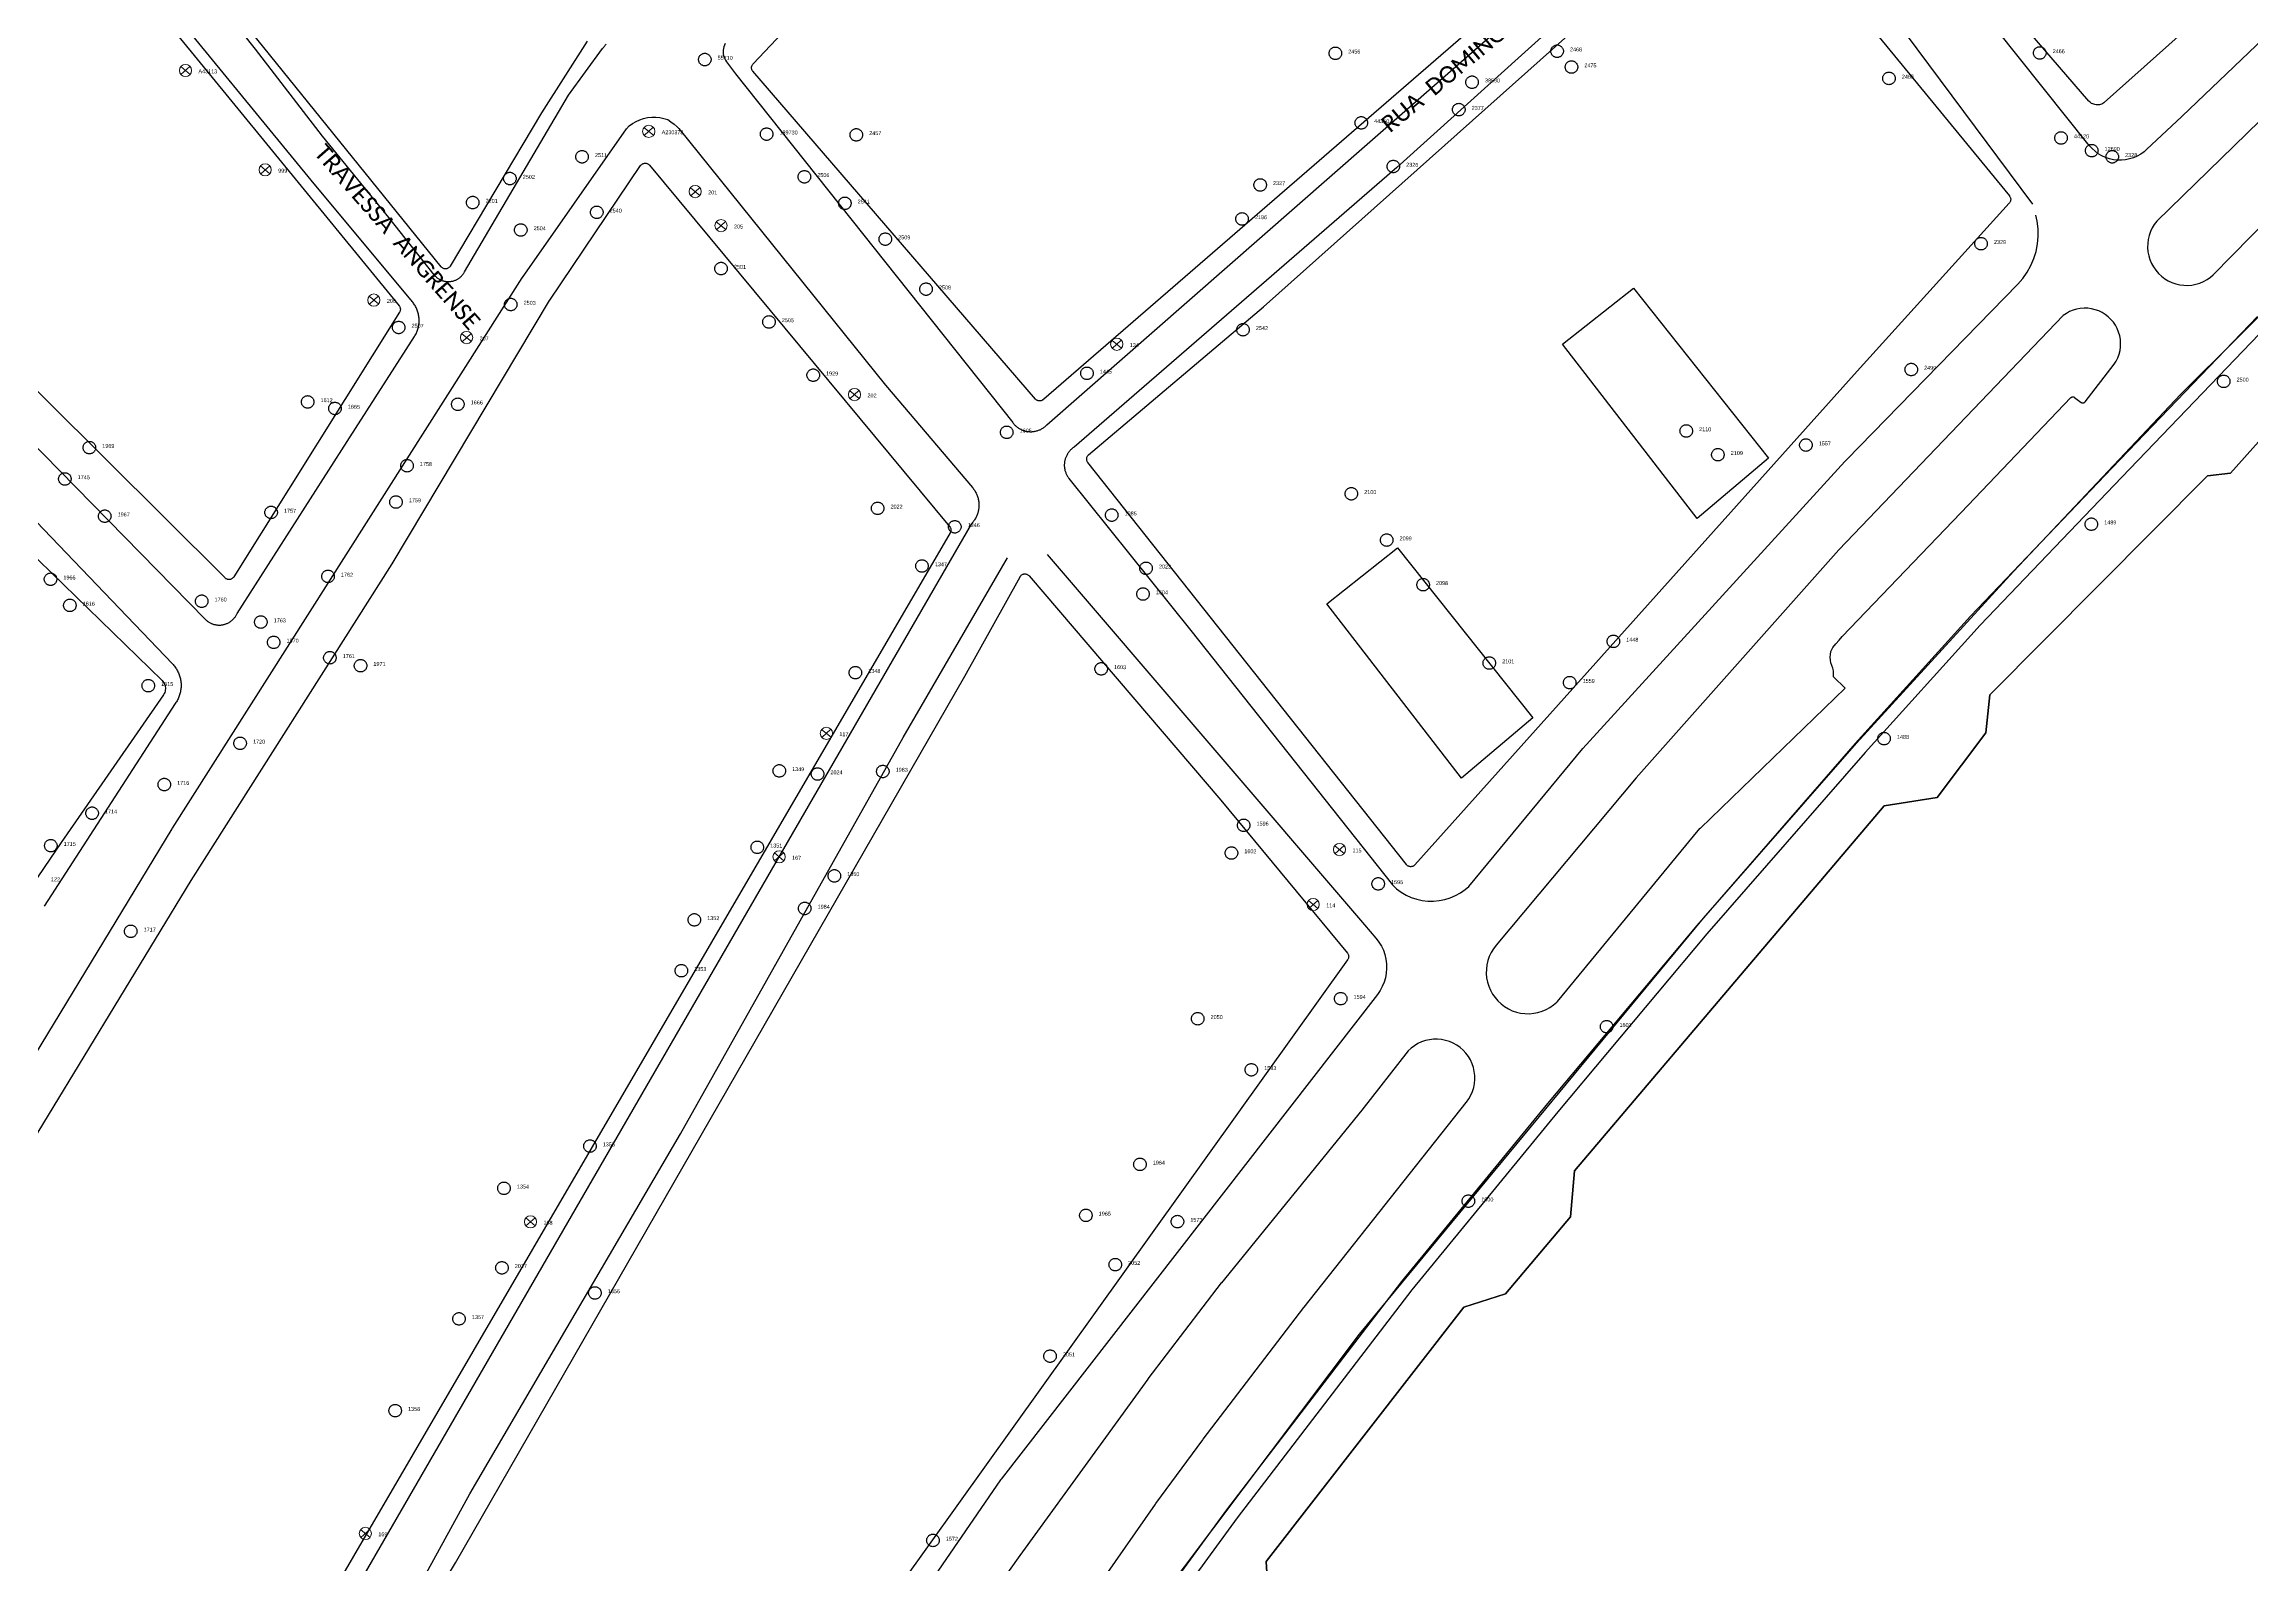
# Model space of a CAD drawing. Header units: millimetres. Extents: x 676447 to 689606, y 7455628 to 7463967.
# Drawn here: x 685771 to 686167.5, y 7458259.1 to 7458532.3 of the extents above; entities that cross this region are included whole.
import ezdxf

# ---------------------------------------------------------------- set-up
doc = ezdxf.new("R2010")
doc.units = ezdxf.units.MM
doc.header["$LTSCALE"] = 0.1
doc.header["$MEASUREMENT"] = 0
doc.linetypes.add('PHANTOM2', pattern=[1.25, 0.625, -0.125, 0.125, -0.125, 0.125, -0.125])
doc.layers.add('10.4-Postes', color=1, linetype='Continuous', lineweight=0)
for name, color, linetype in [('Caixas Subterrâneas', 5, 'Continuous'), ('LEGENDAS_INFRAESTRUTURAS', 7, 'Continuous'), ('MUB_AC_GEOGRAFICO', 7, 'Continuous'), ('MUB_EDIFICACOES', 7, 'Continuous'), ('MUB_MEIOFIO', 7, 'Continuous'), ('MUB_OBRA_ARTE', 7, 'Continuous'), ('MUB_QUADRAS', 7, 'Continuous'), ('MUB_SEGMENTO', 7, 'Continuous'), ('NOS_DE_INFRAESTRUTURA', 7, 'Continuous')]:
    doc.layers.add(name, color=color, linetype=linetype)
doc.styles.add('Legend', font='calibri.ttf')
doc.styles.get("Standard").update_dxf_attribs({"font": 'arial.ttf'})

# ---------------------------------------------------------------- blocks, each defined once
blk = doc.blocks.new('MHMZ')
at = {"linetype": 'PHANTOM2'}
blk.add_circle((0, 0), 0.0000101, dxfattribs=at)
blk = doc.blocks.new('PTPT')
at = {"layer": '10.4-Postes', "color": 1, "linetype": 'PHANTOM2'}
for points in [[(-0.0000079, 0.0000104), (0.0000075, -0.000002)], [(0.000007, 0.0000109), (-0.0000074, -0.0000025)]]:
    blk.add_lwpolyline(points, dxfattribs=at)
at = {"layer": '10.4-Postes', "color": 1}
blk.add_circle((-0.0000002, 0.0000042), 0.00000987, dxfattribs=at)

msp = doc.modelspace()

# ---------------------------------------------------------------- linework, layer by layer
at = {"layer": 'MUB_AC_GEOGRAFICO', "linetype": 'Continuous'}
msp.add_lwpolyline([(685990.99, 7458251.94), (685990.5, 7458259.71), (686025.96, 7458305.38), (686033.49, 7458307.8), (686045.13, 7458321.63), (686045.86, 7458329.88), (686101.47, 7458395.45), (686110.97, 7458396.97), (686119.71, 7458408.61), (686120.44, 7458415.4), (686159.53, 7458454.77), (686163.66, 7458455.25), (686178.22, 7458471.51)], dxfattribs=at)
at = {"layer": 'MUB_EDIFICACOES', "linetype": 'Continuous'}
for points in [[(686056.45, 7458488.47), (686080.7, 7458457.92), (686067.89, 7458447.08), (686043.71, 7458478.43), (686056.45, 7458488.47)], [(686014.1, 7458441.81), (686038.36, 7458411.27), (686025.55, 7458400.43), (686001.37, 7458431.77), (686014.1, 7458441.81)]]:
    msp.add_lwpolyline(points, dxfattribs=at)
at = {"layer": 'MUB_MEIOFIO', "linetype": 'Continuous'}
for points in [[(686193.57, 7458556.3), (686155, 7458519.37), (686154.94, 7458519.33), (686148.58, 7458513.36), (686148.16, 7458512.99), (686147.56, 7458512.57), (686146.92, 7458512.2), (686146.25, 7458511.91), (686145.55, 7458511.69), (686144.84, 7458511.54), (686144.11, 7458511.47), (686143.37, 7458511.48), (686142.65, 7458511.56), (686141.93, 7458511.72), (686141.24, 7458511.95), (686140.57, 7458512.26), (686139.94, 7458512.63), (686139.35, 7458513.06), (686138.81, 7458513.56), (686138.32, 7458514.1), (686092.5, 7458571.63)], [(686128.2, 7458503.59), (686084.72, 7458562.04)], [(685796.76, 7458546.73), (685808.91, 7458531.4), (685820.95, 7458515.81), (685832.84, 7458501.2), (685841.02, 7458490.9), (685841.09, 7458490.82), (685841.17, 7458490.73), (685841.24, 7458490.65), (685841.33, 7458490.57), (685841.41, 7458490.49), (685841.5, 7458490.42), (685841.59, 7458490.34), (685841.68, 7458490.28), (685841.77, 7458490.21), (685841.87, 7458490.15), (685841.96, 7458490.09), (685842.07, 7458490.04), (685842.17, 7458489.98), (685842.27, 7458489.94), (685842.38, 7458489.89), (685842.48, 7458489.85), (685842.59, 7458489.81), (685842.7, 7458489.78), (685842.81, 7458489.75), (685842.92, 7458489.73), (685843.03, 7458489.71), (685843.15, 7458489.69), (685843.26, 7458489.67), (685843.37, 7458489.66), (685843.49, 7458489.66), (685843.6, 7458489.66), (685843.72, 7458489.66), (685843.83, 7458489.67), (685843.94, 7458489.67), (685844.06, 7458489.69), (685844.17, 7458489.71), (685844.28, 7458489.73), (685844.39, 7458489.75), (685844.5, 7458489.78), (685844.61, 7458489.82), (685844.72, 7458489.85), (685844.83, 7458489.89), (685844.93, 7458489.94), (685845.04, 7458489.99), (685845.14, 7458490.04), (685845.24, 7458490.09), (685845.34, 7458490.15), (685845.43, 7458490.21), (685845.53, 7458490.28), (685845.62, 7458490.35), (685845.71, 7458490.42), (685845.79, 7458490.49), (685845.88, 7458490.57), (685845.96, 7458490.65), (685846.04, 7458490.73), (685846.11, 7458490.82), (685846.18, 7458490.91), (685846.25, 7458491), (685846.32, 7458491.09), (685846.38, 7458491.19), (685846.44, 7458491.28), (685846.5, 7458491.38), (685865.18, 7458523.15), (685871.28, 7458531.52), (685871.39, 7458531.63), (685871.5, 7458531.75), (685871.6, 7458531.87), (685871.7, 7458531.99), (685871.79, 7458532.11), (685871.88, 7458532.24), (685871.96, 7458532.37)], [(685724.49, 7458505.95), (685799.94, 7458428.99), (685800.03, 7458428.91), (685800.12, 7458428.83), (685800.21, 7458428.75), (685800.31, 7458428.67), (685800.41, 7458428.6), (685800.51, 7458428.53), (685800.61, 7458428.46), (685800.71, 7458428.4), (685800.82, 7458428.34), (685800.93, 7458428.29), (685801.04, 7458428.24), (685801.15, 7458428.19), (685801.27, 7458428.15), (685801.38, 7458428.11), (685801.5, 7458428.07), (685801.62, 7458428.04), (685801.74, 7458428.02), (685801.86, 7458427.99), (685801.98, 7458427.97), (685802.1, 7458427.96), (685802.22, 7458427.95), (685802.34, 7458427.94), (685802.46, 7458427.94), (685802.59, 7458427.95), (685802.71, 7458427.95), (685802.83, 7458427.96), (685802.95, 7458427.98), (685803.07, 7458428), (685803.19, 7458428.02), (685803.31, 7458428.05), (685803.43, 7458428.08), (685803.54, 7458428.12), (685803.66, 7458428.16), (685803.77, 7458428.2), (685803.88, 7458428.25), (685803.99, 7458428.3), (685804.1, 7458428.36), (685804.21, 7458428.42), (685804.31, 7458428.48), (685804.42, 7458428.55), (685804.51, 7458428.62), (685804.61, 7458428.69), (685804.71, 7458428.77), (685804.8, 7458428.85), (685804.89, 7458428.93), (685804.97, 7458429.02), (685805.06, 7458429.11), (685805.14, 7458429.2), (685805.21, 7458429.29), (685805.29, 7458429.39), (685805.36, 7458429.49), (685805.42, 7458429.59), (685805.49, 7458429.7), (685805.54, 7458429.81), (685805.6, 7458429.91), (685805.65, 7458430.03), (685825.43, 7458460.91), (685837.52, 7458479.78), (685837.61, 7458479.93), (685837.7, 7458480.09), (685837.79, 7458480.26), (685837.87, 7458480.42), (685837.94, 7458480.59), (685838.01, 7458480.76), (685838.07, 7458480.93), (685838.13, 7458481.11), (685838.18, 7458481.28), (685838.22, 7458481.46), (685838.26, 7458481.64), (685838.29, 7458481.82), (685838.32, 7458482), (685838.34, 7458482.18), (685838.35, 7458482.37), (685838.36, 7458482.55), (685838.36, 7458482.73), (685838.35, 7458482.92), (685838.34, 7458483.1), (685838.32, 7458483.28), (685838.29, 7458483.46), (685838.26, 7458483.64), (685838.23, 7458483.82), (685838.18, 7458484), (685838.13, 7458484.18), (685838.08, 7458484.35), (685838.02, 7458484.53), (685837.95, 7458484.7), (685837.88, 7458484.86), (685837.8, 7458485.03), (685837.71, 7458485.19), (685837.62, 7458485.35), (685837.53, 7458485.51), (685837.43, 7458485.66), (685837.32, 7458485.81), (685837.21, 7458485.96), (685837.09, 7458486.1), (685836.97, 7458486.24), (685836.85, 7458486.37), (685818.94, 7458507.9), (685790.91, 7458542.17)], [(685893.33, 7458532.41), (685893.2, 7458532.13), (685893.09, 7458531.84), (685893.01, 7458531.53), (685892.97, 7458531.22), (685892.96, 7458530.91), (685892.98, 7458530.59), (685893.03, 7458530.29), (685893.12, 7458529.98), (685893.24, 7458529.69), (685893.39, 7458529.41), (685893.56, 7458529.15), (685895.17, 7458527.01), (685944.98, 7458464.31), (685945.07, 7458464.2), (685945.15, 7458464.09), (685945.25, 7458463.99), (685945.34, 7458463.89), (685945.44, 7458463.79), (685945.55, 7458463.69), (685945.66, 7458463.6), (685945.77, 7458463.52), (685945.88, 7458463.43), (685945.99, 7458463.35), (685946.11, 7458463.28), (685946.23, 7458463.21), (685946.36, 7458463.14), (685946.48, 7458463.08), (685946.61, 7458463.02), (685946.74, 7458462.97), (685946.87, 7458462.92), (685947, 7458462.87), (685947.14, 7458462.83), (685947.27, 7458462.8), (685947.41, 7458462.77), (685947.55, 7458462.74), (685947.69, 7458462.72), (685947.83, 7458462.71), (685947.97, 7458462.7), (685948.11, 7458462.69), (685948.25, 7458462.69), (685948.39, 7458462.69), (685948.53, 7458462.7), (685948.66, 7458462.72), (685948.8, 7458462.73), (685948.94, 7458462.76), (685949.08, 7458462.79), (685949.22, 7458462.82), (685949.35, 7458462.86), (685949.48, 7458462.9), (685949.62, 7458462.95), (685949.75, 7458463), (685949.87, 7458463.05), (685950, 7458463.11), (685950.13, 7458463.18), (685950.25, 7458463.25), (685950.37, 7458463.32), (685950.48, 7458463.4), (685950.6, 7458463.48), (685950.71, 7458463.57), (685950.82, 7458463.65), (685950.92, 7458463.75), (685951.02, 7458463.84), (685951.12, 7458463.94), (686034.26, 7458536.79)], [(686042.98, 7458536.34), (686013.94, 7458510.13), (685984.28, 7458484.42), (685956, 7458459.91), (685955.88, 7458459.83), (685955.78, 7458459.76), (685955.67, 7458459.68), (685955.57, 7458459.59), (685955.47, 7458459.5), (685955.37, 7458459.41), (685955.28, 7458459.31), (685955.19, 7458459.21), (685955.1, 7458459.11), (685955.02, 7458459.01), (685954.94, 7458458.9), (685954.86, 7458458.79), (685954.79, 7458458.68), (685954.72, 7458458.56), (685954.66, 7458458.44), (685954.6, 7458458.32), (685954.54, 7458458.2), (685954.49, 7458458.08), (685954.45, 7458457.95), (685954.41, 7458457.83), (685954.37, 7458457.7), (685954.33, 7458457.57), (685954.31, 7458457.44), (685954.28, 7458457.31), (685954.26, 7458457.18), (685954.25, 7458457.04), (685954.24, 7458456.91), (685954.23, 7458456.78), (685954.23, 7458456.64), (685954.23, 7458456.51), (685954.24, 7458456.38), (685954.26, 7458456.24), (685954.27, 7458456.11), (685954.3, 7458455.98), (685954.32, 7458455.85), (685954.35, 7458455.72), (685954.39, 7458455.59), (685954.43, 7458455.46), (685954.48, 7458455.34), (685954.53, 7458455.21), (685954.58, 7458455.09), (685954.64, 7458454.97), (685954.7, 7458454.85), (685954.76, 7458454.73), (685954.83, 7458454.62), (685954.91, 7458454.51), (685954.99, 7458454.4), (685955.07, 7458454.29), (685976.94, 7458426.94), (686013.17, 7458381.27), (686013.92, 7458380.58), (686014.74, 7458379.97), (686015.62, 7458379.44), (686016.55, 7458379.02), (686017.52, 7458378.69), (686018.52, 7458378.47), (686019.53, 7458378.35), (686020.55, 7458378.34), (686021.57, 7458378.43), (686022.58, 7458378.63), (686023.55, 7458378.94), (686024.49, 7458379.34), (686025.38, 7458379.84), (686026.22, 7458380.43), (686026.86, 7458380.99), (686047.35, 7458405.77), (686094.4, 7458457.32), (686094.69, 7458457.63), (686125.46, 7458489.21), (686126.36, 7458490.24), (686127.14, 7458491.35), (686127.81, 7458492.54), (686128.34, 7458493.79), (686128.75, 7458495.09), (686129.01, 7458496.42), (686129.14, 7458497.78), (686129.12, 7458499.14), (686128.96, 7458500.49), (686128.73, 7458501.57)], [(685690.67, 7458528.9), (685794.04, 7458420.99), (685794.17, 7458420.85), (685794.3, 7458420.7), (685794.42, 7458420.55), (685794.54, 7458420.39), (685794.65, 7458420.23), (685794.75, 7458420.07), (685794.85, 7458419.9), (685794.95, 7458419.73), (685795.03, 7458419.56), (685795.12, 7458419.38), (685795.19, 7458419.21), (685795.26, 7458419.02), (685795.32, 7458418.84), (685795.38, 7458418.66), (685795.43, 7458418.47), (685795.48, 7458418.28), (685795.51, 7458418.09), (685795.54, 7458417.9), (685795.57, 7458417.7), (685795.59, 7458417.51), (685795.6, 7458417.32), (685795.6, 7458417.12), (685795.6, 7458416.93), (685795.59, 7458416.73), (685795.57, 7458416.54), (685795.55, 7458416.35), (685795.52, 7458416.16), (685795.48, 7458415.97), (685795.44, 7458415.78), (685795.39, 7458415.59), (685795.34, 7458415.4), (685795.27, 7458415.22), (685795.21, 7458415.04), (685795.13, 7458414.86), (685795.05, 7458414.68), (685794.96, 7458414.51), (685794.87, 7458414.34), (685794.77, 7458414.17), (685794.67, 7458414.01), (685794.56, 7458413.85), (685770.99, 7458377.46)], [(686180.51, 7458529.82), (686150.44, 7458500.51)], [(685754.9, 7458326.98), (685793.98, 7458391.31), (685794.06, 7458391.43), (685856.88, 7458490.34), (685856.92, 7458490.38), (685875.59, 7458517.09), (685876.08, 7458517.64), (685876.68, 7458518.07), (685877.31, 7458518.44), (685877.98, 7458518.74), (685878.67, 7458518.96), (685879.39, 7458519.12), (685880.12, 7458519.2), (685880.85, 7458519.2), (685881.58, 7458519.12), (685882.3, 7458518.97), (685883, 7458518.75), (685883.56, 7458518.37), (685884.15, 7458517.94), (685884.7, 7458517.45), (685884.98, 7458517.15), (685922.09, 7458471.07)], [(686150.44, 7458500.51), (686150, 7458499.92), (686149.62, 7458499.3), (686149.3, 7458498.63), (686149.06, 7458497.94), (686148.9, 7458497.22), (686148.81, 7458496.49), (686148.79, 7458495.76), (686148.85, 7458495.03), (686148.99, 7458494.31), (686149.2, 7458493.6), (686149.49, 7458492.93), (686149.84, 7458492.29), (686150.26, 7458491.68), (686150.74, 7458491.13), (686151.28, 7458490.62), (686151.86, 7458490.18), (686152.49, 7458489.8), (686153.16, 7458489.49), (686153.85, 7458489.25), (686154.56, 7458489.08), (686155.29, 7458488.99), (686156.03, 7458488.98), (686156.76, 7458489.04), (686157.48, 7458489.18), (686158.18, 7458489.39), (686158.86, 7458489.67), (686159.5, 7458490.03), (686160.11, 7458490.45), (686160.59, 7458490.86), (686177.49, 7458508.09)], [(686031.77, 7458370.43), (686031.3, 7458369.8), (686030.89, 7458369.13), (686030.56, 7458368.42), (686030.3, 7458367.68), (686030.13, 7458366.92), (686030.03, 7458366.14), (686030.01, 7458365.36), (686030.08, 7458364.57), (686030.23, 7458363.8), (686030.46, 7458363.05), (686030.76, 7458362.33), (686031.14, 7458361.65), (686031.59, 7458361), (686032.11, 7458360.41), (686032.68, 7458359.87), (686033.3, 7458359.4), (686033.98, 7458359), (686034.69, 7458358.66), (686035.43, 7458358.41), (686036.19, 7458358.23), (686036.97, 7458358.13), (686037.75, 7458358.12), (686038.53, 7458358.19), (686039.3, 7458358.33), (686040.05, 7458358.56), (686040.78, 7458358.87), (686041.46, 7458359.25), (686042.11, 7458359.7), (686042.7, 7458360.21), (686042.82, 7458360.33), (686068.09, 7458391.04), (686068.44, 7458391.43), (686068.48, 7458391.46), (686094.5, 7458416.61), (686092.37, 7458418.66), (686092.39, 7458419.18), (686092.35, 7458419.74), (686092.25, 7458420.19), (686092.06, 7458420.67), (686091.9, 7458421.17), (686091.85, 7458421.63), (686091.81, 7458422.16), (686091.83, 7458422.68), (686091.9, 7458423.2), (686092.24, 7458423.89), (686092.79, 7458424.56), (686093.37, 7458425.24), (686093.96, 7458425.91), (686115.24, 7458448.1), (686115.3, 7458448.16), (686135, 7458468.81), (686135.04, 7458468.84), (686135.08, 7458468.87), (686135.13, 7458468.9), (686135.17, 7458468.92), (686135.22, 7458468.94), (686135.27, 7458468.95), (686135.33, 7458468.96), (686135.38, 7458468.96), (686135.43, 7458468.96), (686135.48, 7458468.95), (686135.53, 7458468.93), (686135.58, 7458468.91), (686135.63, 7458468.89), (686135.67, 7458468.86), (686136.87, 7458467.95), (686136.91, 7458467.92), (686136.96, 7458467.9), (686137, 7458467.88), (686137.05, 7458467.86), (686137.11, 7458467.85), (686137.16, 7458467.85), (686137.21, 7458467.85), (686137.26, 7458467.86), (686137.31, 7458467.87), (686137.36, 7458467.89), (686137.41, 7458467.91), (686137.45, 7458467.94), (686137.49, 7458467.97), (686137.53, 7458468.01), (686137.56, 7458468.04), (686142.81, 7458474.81), (686143.16, 7458475.38), (686143.45, 7458475.98), (686143.68, 7458476.62), (686143.84, 7458477.27), (686143.93, 7458477.94), (686143.95, 7458478.61), (686143.9, 7458479.28), (686143.78, 7458479.94), (686143.59, 7458480.58), (686143.33, 7458481.21), (686143.02, 7458481.8), (686142.64, 7458482.35), (686142.2, 7458482.86), (686141.72, 7458483.33), (686141.19, 7458483.74), (686140.61, 7458484.09), (686140.01, 7458484.38), (686139.38, 7458484.61), (686138.72, 7458484.77), (686138.06, 7458484.86), (686137.39, 7458484.88), (686136.71, 7458484.83), (686136.05, 7458484.71), (686135.41, 7458484.52), (686134.79, 7458484.27), (686134.2, 7458483.95), (686133.64, 7458483.57), (686093.34, 7458441.45), (686056.96, 7458400.5), (686031.77, 7458370.43)], [(685922.09, 7458471.07), (685937.74, 7458452.65), (685937.84, 7458452.52), (685937.94, 7458452.38), (685938.04, 7458452.25), (685938.13, 7458452.11), (685938.22, 7458451.97), (685938.3, 7458451.82), (685938.38, 7458451.67), (685938.45, 7458451.52), (685938.52, 7458451.37), (685938.58, 7458451.21), (685938.64, 7458451.05), (685938.69, 7458450.89), (685938.73, 7458450.73), (685938.77, 7458450.57), (685938.81, 7458450.41), (685938.83, 7458450.24), (685938.86, 7458450.08), (685938.87, 7458449.91), (685938.88, 7458449.74), (685938.89, 7458449.58), (685938.89, 7458449.41), (685938.88, 7458449.24), (685938.87, 7458449.08), (685938.85, 7458448.91), (685938.83, 7458448.74), (685938.8, 7458448.58), (685938.77, 7458448.42), (685938.73, 7458448.25), (685938.68, 7458448.09), (685938.63, 7458447.93), (685938.57, 7458447.78), (685938.51, 7458447.62), (685938.44, 7458447.47), (685938.37, 7458447.32), (685938.29, 7458447.17), (685938.21, 7458447.02), (685938.12, 7458446.88), (685938.03, 7458446.74), (685937.93, 7458446.61), (685937.83, 7458446.48), (685937.72, 7458446.35), (685937.61, 7458446.22), (685937.49, 7458446.1), (685797.57, 7458203.92)], [(685951.15, 7458440.62), (686008.14, 7458374.1), (686010.2, 7458371.7), (686010.24, 7458371.66), (686010.74, 7458370.99), (686011.18, 7458370.28), (686011.54, 7458369.52), (686011.81, 7458368.73), (686012, 7458367.91), (686012.11, 7458367.08), (686012.12, 7458366.24), (686012.05, 7458365.41), (686011.9, 7458364.59), (686011.66, 7458363.79), (686011.33, 7458363.01), (686010.93, 7458362.28), (686010.45, 7458361.59), (685942.89, 7458274.48), (685942.79, 7458274.34), (685886.19, 7458191.88)], [(685807.3, 7458198.57), (685847.43, 7458271.85), (685885.29, 7458336.55), (685925.26, 7458407.72), (685944.02, 7458440.04)], [(685959.86, 7458254.57), (685970.61, 7458269.99), (685970.67, 7458270.09), (685979.08, 7458281.58), (685979.14, 7458281.66), (685997.22, 7458305.33), (685997.28, 7458305.39), (686026.4, 7458342.15), (686026.47, 7458342.24), (686026.89, 7458342.83), (686027.25, 7458343.47), (686027.54, 7458344.14), (686027.76, 7458344.84), (686027.9, 7458345.56), (686027.97, 7458346.28), (686027.96, 7458347.01), (686027.87, 7458347.74), (686027.71, 7458348.45), (686027.48, 7458349.14), (686027.17, 7458349.81), (686026.8, 7458350.44), (686026.36, 7458351.02), (686025.87, 7458351.56), (686025.32, 7458352.04), (686024.72, 7458352.46), (686024.09, 7458352.82), (686023.42, 7458353.11), (686022.72, 7458353.33), (686022, 7458353.47), (686021.28, 7458353.54), (686020.54, 7458353.53), (686019.82, 7458353.44), (686019.11, 7458353.28), (686018.41, 7458353.05), (686017.75, 7458352.74), (686017.12, 7458352.37), (686016.54, 7458351.94), (686016, 7458351.44), (686007.67, 7458340.78), (685982.45, 7458309.76), (685982.43, 7458309.74), (685969.24, 7458292.49), (685969.22, 7458292.47), (685946.22, 7458260.78), (685935.47, 7458245.62)]]:
    msp.add_lwpolyline(points, dxfattribs=at)
at = {"layer": 'MUB_OBRA_ARTE', "linetype": 'Continuous'}
for points in [[(686168.55, 7458483.4), (686142.42, 7458456.2), (686116.97, 7458429.57), (686096.3, 7458406.65), (686067.83, 7458373.99), (686041.01, 7458342.01), (686014.78, 7458310.02), (685983.38, 7458268.98), (685960.54, 7458237.73), (685920.97, 7458179.74), (685907.47, 7458159.35), (685890.22, 7458132.03), (685876.59, 7458109.05), (685864.71, 7458088.84), (685851.38, 7458065.25), (685840.22, 7458046.31), (685826.95, 7458021.76), (685809.88, 7457988.95), (685803.6, 7457976.32), (685787.18, 7457943.98), (685765.15, 7457895.83), (685749.62, 7457859.72)], [(686170.25, 7458481.71), (686144.15, 7458454.54), (686118.73, 7458427.94), (686098.09, 7458405.06), (686069.65, 7458372.44), (686042.86, 7458340.48), (686016.65, 7458308.53), (685985.29, 7458267.54), (685962.5, 7458236.34), (685922.96, 7458178.41), (685909.48, 7458158.05), (685892.27, 7458130.78), (685878.66, 7458107.83), (685866.78, 7458087.64), (685853.45, 7458064.05), (685842.3, 7458045.13), (685829.06, 7458020.64), (685812.02, 7457987.87), (685805.75, 7457975.25), (685789.34, 7457942.94), (685767.34, 7457894.86), (685751.83, 7457858.79)]]:
    msp.add_lwpolyline(points, dxfattribs=at)
at = {"layer": 'MUB_QUADRAS', "linetype": 'Continuous'}
for points in [[(686261.56, 7458629.43), (686141.02, 7458521.83), (686140.92, 7458521.76), (686140.74, 7458521.65), (686140.56, 7458521.56), (686140.36, 7458521.48), (686140.16, 7458521.43), (686139.95, 7458521.4), (686139.74, 7458521.4), (686139.53, 7458521.41), (686139.32, 7458521.45), (686139.12, 7458521.51), (686138.93, 7458521.59), (686138.74, 7458521.68), (686138.57, 7458521.8), (686138.41, 7458521.94), (686138.26, 7458522.09), (686127.7, 7458534.27), (686097.01, 7458573.3)], [(685898.29, 7458527.44), (685898.29, 7458527.45), (685898.22, 7458527.53), (685898.17, 7458527.62), (685898.12, 7458527.72), (685898.09, 7458527.81), (685898.07, 7458527.92), (685898.05, 7458528.02), (685898.05, 7458528.12), (685898.06, 7458528.23), (685898.08, 7458528.33), (685898.11, 7458528.43), (685898.15, 7458528.53), (685898.2, 7458528.62), (685898.26, 7458528.71), (685898.33, 7458528.79), (685979.35, 7458614.56)], [(686070.39, 7458572.39), (685950.55, 7458468.55), (685950.4, 7458468.42), (685950.35, 7458468.38), (685950.27, 7458468.34), (685950.18, 7458468.29), (685950.08, 7458468.25), (685949.98, 7458468.23), (685949.88, 7458468.22), (685949.77, 7458468.21), (685949.67, 7458468.22), (685949.56, 7458468.24), (685949.46, 7458468.27), (685949.37, 7458468.31), (685949.27, 7458468.36), (685949.19, 7458468.42), (685949.11, 7458468.48), (685949.04, 7458468.56), (685898.29, 7458527.44)], [(686078.25, 7458560.85), (686123.97, 7458505.05), (686124.01, 7458505), (686124.07, 7458504.91), (686124.12, 7458504.82), (686124.15, 7458504.72), (686124.18, 7458504.62), (686124.2, 7458504.51), (686124.2, 7458504.41), (686124.19, 7458504.31), (686124.18, 7458504.2), (686124.15, 7458504.1), (686124.11, 7458504), (686124.07, 7458503.91), (686124.01, 7458503.82), (686123.94, 7458503.74), (686096.63, 7458473.56), (686017.19, 7458384.86), (686017.15, 7458384.82), (686017.07, 7458384.75), (686016.98, 7458384.69), (686016.89, 7458384.64), (686016.8, 7458384.59), (686016.7, 7458384.56), (686016.59, 7458384.54), (686016.49, 7458384.53), (686016.38, 7458384.53), (686016.28, 7458384.55), (686016.18, 7458384.57), (686016.08, 7458384.6), (686015.98, 7458384.65), (686015.89, 7458384.7), (686015.81, 7458384.76), (686015.73, 7458384.83), (686015.66, 7458384.91), (685958.46, 7458457.17)], [(685788.21, 7458542.23), (685834.76, 7458485.31), (685834.81, 7458485.23), (685834.86, 7458485.14), (685834.91, 7458485.05), (685834.94, 7458484.95), (685834.97, 7458484.85), (685834.98, 7458484.74), (685834.98, 7458484.64), (685834.97, 7458484.53), (685834.95, 7458484.43), (685834.92, 7458484.33), (685834.88, 7458484.23), (685834.83, 7458484.14), (685805.05, 7458436.59), (685805.05, 7458436.58), (685804.99, 7458436.5), (685804.92, 7458436.42), (685804.84, 7458436.35), (685804.75, 7458436.29), (685804.66, 7458436.23), (685804.57, 7458436.19), (685804.47, 7458436.16), (685804.37, 7458436.14), (685804.26, 7458436.12), (685804.16, 7458436.12), (685804.05, 7458436.13), (685803.95, 7458436.16), (685803.85, 7458436.19), (685803.76, 7458436.23), (685803.66, 7458436.28), (685803.58, 7458436.34), (685803.5, 7458436.41), (685685.47, 7458553.89)], [(685868.53, 7458532.84), (685860.32, 7458519.96), (685843.93, 7458492.43), (685843.91, 7458492.39), (685843.85, 7458492.31), (685843.78, 7458492.23), (685843.7, 7458492.16), (685843.62, 7458492.1), (685843.53, 7458492.04), (685843.43, 7458492), (685843.33, 7458491.97), (685843.23, 7458491.95), (685843.13, 7458491.94), (685843.02, 7458491.94), (685842.92, 7458491.95), (685842.82, 7458491.97), (685842.72, 7458492), (685842.62, 7458492.05), (685842.53, 7458492.1), (685842.44, 7458492.16), (685842.37, 7458492.23), (685842.3, 7458492.31), (685796.81, 7458548.68)], [(685958.46, 7458457.17), (685958.42, 7458457.23), (685958.36, 7458457.32), (685958.32, 7458457.41), (685958.28, 7458457.51), (685958.26, 7458457.61), (685958.25, 7458457.72), (685958.25, 7458457.82), (685958.25, 7458457.93), (685958.27, 7458458.03), (685958.3, 7458458.13), (685958.34, 7458458.23), (685958.39, 7458458.32), (685958.45, 7458458.4), (685958.52, 7458458.48), (685958.6, 7458458.56), (685989.98, 7458485.11), (686047.4, 7458536.34)], [(685752.51, 7458308.28), (685797.38, 7458382.05), (685833.5, 7458438.92), (685833.52, 7458438.94), (685861.79, 7458486.25), (685861.82, 7458486.29), (685878.11, 7458510.49), (685878.18, 7458510.58), (685878.25, 7458510.65), (685878.33, 7458510.72), (685878.41, 7458510.78), (685878.5, 7458510.83), (685878.6, 7458510.87), (685878.7, 7458510.9), (685878.8, 7458510.92), (685878.91, 7458510.93), (685879.01, 7458510.93), (685879.12, 7458510.92), (685879.22, 7458510.9), (685879.32, 7458510.86), (685879.41, 7458510.82), (685879.5, 7458510.76), (685879.59, 7458510.7), (685879.66, 7458510.63), (685879.71, 7458510.57), (685933.63, 7458445.68), (685933.7, 7458445.59), (685933.75, 7458445.5), (685933.79, 7458445.41), (685933.83, 7458445.31), (685933.85, 7458445.21), (685933.86, 7458445.1), (685933.86, 7458445), (685933.85, 7458444.9), (685933.83, 7458444.79), (685933.8, 7458444.69), (685933.76, 7458444.6), (685933.73, 7458444.54), (685794.39, 7458205.52)], [(685743.24, 7457844.87), (685768.19, 7457903.3), (685797.25, 7457964.71), (685829.18, 7458025.72), (685862.92, 7458085.75), (685899.15, 7458146.36), (685926.74, 7458188.27), (685965.29, 7458244.73), (686007.22, 7458300.52), (686069.04, 7458375.27), (686096.49, 7458406.74), (686124.68, 7458437.54), (686154.7, 7458469.35), (686185.72, 7458500.2)], [(686178.22, 7458471.51), (686163.66, 7458455.25), (686159.53, 7458454.77), (686120.44, 7458415.4), (686119.71, 7458408.61), (686110.97, 7458396.97), (686101.47, 7458395.45), (686045.86, 7458329.88), (686045.13, 7458321.63), (686033.49, 7458307.8), (686025.96, 7458305.38), (685990.5, 7458259.71), (685990.99, 7458251.94)], [(685750.03, 7458458.92), (685792.18, 7458417.97), (685792.32, 7458417.82), (685792.44, 7458417.65), (685792.55, 7458417.47), (685792.64, 7458417.28), (685792.71, 7458417.08), (685792.75, 7458416.88), (685792.78, 7458416.67), (685792.78, 7458416.46), (685792.76, 7458416.25), (685792.72, 7458416.05), (685792.66, 7458415.85), (685792.58, 7458415.65), (685792.48, 7458415.47), (685792.43, 7458415.4), (685774.08, 7458388.86), (685749.09, 7458352.25)], [(685837.69, 7458247.44), (685844.89, 7458259.47), (685936.35, 7458418.77), (685946.28, 7458436.62), (685946.3, 7458436.66), (685946.36, 7458436.74), (685946.43, 7458436.82), (685946.5, 7458436.9), (685946.59, 7458436.96), (685946.68, 7458437.01), (685946.77, 7458437.06), (685946.87, 7458437.09), (685946.97, 7458437.12), (685947.08, 7458437.13), (685947.18, 7458437.14), (685947.28, 7458437.13), (685947.39, 7458437.11), (685947.49, 7458437.08), (685947.58, 7458437.04), (685947.68, 7458436.99), (685947.76, 7458436.93), (685947.84, 7458436.86), (685947.91, 7458436.79), (685982.34, 7458396.46), (686005.08, 7458369.01), (686005.11, 7458368.97), (686005.17, 7458368.88), (686005.22, 7458368.79), (686005.26, 7458368.69), (686005.29, 7458368.59), (686005.3, 7458368.49), (686005.31, 7458368.38), (686005.3, 7458368.28), (686005.29, 7458368.17), (686005.26, 7458368.07), (686005.22, 7458367.98), (686005.18, 7458367.88), (686005.12, 7458367.79), (685859.78, 7458164.67)]]:
    msp.add_lwpolyline(points, dxfattribs=at)

# ---------------------------------------------------------------- block references
at = {"layer": 'Caixas Subterrâneas', "color": 40}
for p, xscale, yscale, zscale, rotation in [((686002.91, 7458530.68), 111319.4907932735, 111319.4907932735, 111319.4907932735, 359.2917047838267), ((686042.74, 7458531.05), 111319.4907932736, 111319.4907932736, 111319.4907932736, 359.2915533464534), ((686129.43, 7458530.74), 111319.4907932736, 111319.4907932736, 111319.4907932736, 359.2912233472402), ((685889.66, 7458529.55), 111319.4907932736, 111319.4907932736, 111319.4907932736, 359.2921354263633), ((686045.32, 7458528.2), 111319.4907932736, 111319.4907932736, 111319.4907932736, 359.2915426129048), ((686102.34, 7458526.16), 111319.4907932736, 111319.4907932736, 111319.4907932736, 359.2913250213182), ((686027.46, 7458525.48), 111319.4907932736, 111319.4907932736, 111319.4907932736, 359.2916097617355), ((686025.08, 7458520.56), 111319.4907932736, 111319.4907932736, 111319.4907932736, 359.2916172715447), ((685900.76, 7458516.15), 111319.4907932736, 111319.4907932736, 111319.4907932736, 359.2920890061175), ((685916.87, 7458516.02), 111319.4907932735, 111319.4907932735, 111319.4907932735, 359.2920276592053), ((686007.56, 7458518.18), 111319.4907932736, 111319.4907932736, 111319.4907932736, 359.2916832300731), ((686133.25, 7458515.46), 111319.4907932736, 111319.4907932736, 111319.4907932736, 359.2912040787904), ((685867.61, 7458512.08), 111319.4907932736, 111319.4907932736, 111319.4907932736, 359.2922139051424), ((686013.32, 7458510.34), 111319.4907932736, 111319.4907932736, 111319.4907932736, 359.2916588733279), ((686138.76, 7458513.19), 111319.4907932736, 111319.4907932736, 111319.4907932736, 359.2911823825555), ((686142.44, 7458512.08), 111319.4907932736, 111319.4907932736, 111319.4907932736, 359.2911680472821), ((685854.65, 7458508.17), 111319.4907932735, 111319.4907932735, 111319.4907932735, 359.2922620163823), ((685907.55, 7458508.48), 111319.4907932735, 111319.4907932735, 111319.4907932735, 359.2920607740059), ((685989.41, 7458507.02), 111319.4907932735, 111319.4907932735, 111319.4907932735, 359.291748831769), ((685847.98, 7458503.86), 111319.4907932736, 111319.4907932736, 111319.4907932736, 359.2922860620539), ((685914.81, 7458503.73), 111319.4907932736, 111319.4907932736, 111319.4907932736, 359.2920316950485), ((685856.61, 7458498.93), 111319.4907932736, 111319.4907932736, 111319.4907932736, 359.29225167275), ((685870.26, 7458502.11), 111319.4907932736, 111319.4907932736, 111319.4907932736, 359.2922007150514), ((685986.15, 7458500.92), 111319.4907932736, 111319.4907932736, 111319.4907932736, 359.2917593320812), ((685922.08, 7458497.28), 111319.4907932736, 111319.4907932736, 111319.4907932736, 359.2920020302377), ((686118.88, 7458496.46), 111319.4907932736, 111319.4907932736, 111319.4907932736, 359.2912528263452), ((685892.58, 7458492), 111319.4907932735, 111319.4907932735, 111319.4907932735, 359.2921126621402), ((685929.4, 7458488.3), 111319.4907932736, 111319.4907932736, 111319.4907932736, 359.2919713820717), ((685854.81, 7458485.54), 111319.4907932736, 111319.4907932736, 111319.4907932736, 359.2922543657718), ((685834.68, 7458481.41), 111319.4907932736, 111319.4907932736, 111319.4907932736, 359.2923297155029), ((685901.18, 7458482.41), 111319.4907932736, 111319.4907932736, 111319.4907932736, 359.2920769541691), ((685986.32, 7458481), 111319.4907932736, 111319.4907932736, 111319.4907932736, 359.2917524946262), ((685909.13, 7458472.84), 111319.4907932736, 111319.4907932736, 111319.4907932736, 359.2920437203417), ((685958.3, 7458473.18), 111319.4907932736, 111319.4907932736, 111319.4907932736, 359.2918567240448), ((686106.34, 7458473.86), 111319.4907932736, 111319.4907932736, 111319.4907932736, 359.2912935354876), ((686162.46, 7458471.73), 111319.4907932736, 111319.4907932736, 111319.4907932736, 359.2910793108524), ((685818.33, 7458468.04), 111319.4907932736, 111319.4907932736, 111319.4907932736, 359.2923877855104), ((685823.23, 7458466.86), 111319.4907932735, 111319.4907932735, 111319.4907932735, 359.2923687602906), ((685845.3, 7458467.62), 111319.4907932736, 111319.4907932736, 111319.4907932736, 359.2922849965833), ((686065.93, 7458462.82), 111319.4907932735, 111319.4907932735, 111319.4907932735, 359.2914438904842), ((685779.13, 7458459.83), 111319.4907932736, 111319.4907932736, 111319.4907932736, 359.2925344172678), ((685943.89, 7458462.58), 111319.4907932735, 111319.4907932735, 111319.4907932735, 359.291908258795), ((686087.42, 7458460.28), 111319.4907932736, 111319.4907932736, 111319.4907932736, 359.2913613166087), ((685836.18, 7458456.57), 111319.4907932736, 111319.4907932736, 111319.4907932736, 359.2923162950157), ((686071.61, 7458458.55), 111319.4907932736, 111319.4907932736, 111319.4907932736, 359.2914209470345), ((685774.72, 7458454.2), 111319.4907932736, 111319.4907932736, 111319.4907932736, 359.2925494602271), ((686005.78, 7458451.53), 111319.4907932736, 111319.4907932736, 111319.4907932736, 359.2916692958176), ((685781.89, 7458447.51), 111319.4907932735, 111319.4907932735, 111319.4907932735, 359.292520070646), ((685811.77, 7458448.18), 111319.4907932736, 111319.4907932736, 111319.4907932736, 359.2924065967356), ((685834.19, 7458450.05), 111319.4907932736, 111319.4907932736, 111319.4907932736, 359.2923218244805), ((685920.7, 7458448.92), 111319.4907932736, 111319.4907932736, 111319.4907932736, 359.2919922567142), ((685962.75, 7458447.7), 111319.4907932736, 111319.4907932736, 111319.4907932736, 359.2918318501439), ((685934.56, 7458445.6), 111319.4907932736, 111319.4907932736, 111319.4907932736, 359.2919385030664), ((686012.13, 7458443.21), 111319.4907932735, 111319.4907932735, 111319.4907932735, 359.2916425479988), ((686138.69, 7458446.07), 111319.4907932736, 111319.4907932736, 111319.4907932736, 359.2911618177696), ((685772.15, 7458436.18), 111319.4907932736, 111319.4907932736, 111319.4907932736, 359.2925536583428), ((685821.99, 7458436.69), 111319.4907932736, 111319.4907932736, 111319.4907932736, 359.2923641419602), ((685928.66, 7458438.56), 111319.4907932736, 111319.4907932736, 111319.4907932736, 359.2919587728458), ((685968.91, 7458438.15), 111319.4907932735, 111319.4907932735, 111319.4907932735, 359.2918054558182), ((686018.68, 7458435.19), 111319.4907932735, 111319.4907932735, 111319.4907932735, 359.2916151303978), ((685775.62, 7458431.48), 111319.4907932736, 111319.4907932736, 111319.4907932736, 359.2925389766995), ((685799.3, 7458432.23), 111319.4907932735, 111319.4907932735, 111319.4907932735, 359.2924491053033), ((685968.36, 7458433.52), 111319.4907932735, 111319.4907932735, 111319.4907932735, 359.2918060999587), ((685809.92, 7458428.48), 111319.4907932736, 111319.4907932736, 111319.4907932736, 359.2924075086854), ((685812.23, 7458424.84), 111319.4907932735, 111319.4907932735, 111319.4907932735, 359.2923975970878), ((686052.85, 7458425.01), 111319.4907932736, 111319.4907932736, 111319.4907932736, 359.2914819352262), ((685822.32, 7458422.07), 111319.4907932736, 111319.4907932736, 111319.4907932736, 359.2923583491191), ((685827.83, 7458420.64), 111319.4907932736, 111319.4907932736, 111319.4907932736, 359.2923369127214), ((685916.71, 7458419.39), 111319.4907932735, 111319.4907932735, 111319.4907932735, 359.2919983104868), ((685960.85, 7458420.08), 111319.4907932736, 111319.4907932736, 111319.4907932736, 359.2918305300179), ((686030.56, 7458421.12), 111319.4907932735, 111319.4907932735, 111319.4907932735, 359.2915655475359), ((685789.7, 7458417.05), 111319.4907932735, 111319.4907932735, 111319.4907932735, 359.292480907339), ((686045.01, 7458417.6), 111319.4907932735, 111319.4907932735, 111319.4907932735, 359.2915094576616), ((686101.46, 7458407.54), 111319.4907932736, 111319.4907932736, 111319.4907932736, 359.2912915069592), ((685806.2, 7458406.7), 111319.4907932736, 111319.4907932736, 111319.4907932736, 359.2924149046935), ((685792.58, 7458399.29), 111319.4907932735, 111319.4907932735, 111319.4907932735, 359.2924644735389), ((685903.03, 7458401.75), 111319.4907932735, 111319.4907932735, 111319.4907932735, 359.2920448942186), ((685909.91, 7458401.18), 111319.4907932736, 111319.4907932736, 111319.4907932736, 359.2920185172665), ((685921.63, 7458401.64), 111319.4907932736, 111319.4907932736, 111319.4907932736, 359.2919740507598), ((685779.62, 7458394.14), 111319.4907932735, 111319.4907932735, 111319.4907932735, 359.2925121628647), ((685986.44, 7458391.97), 111319.4907932736, 111319.4907932736, 111319.4907932736, 359.2917244304542), ((685772.2, 7458388.31), 111319.4907932736, 111319.4907932736, 111319.4907932736, 359.292538613532), ((685899.09, 7458388.02), 111319.4907932735, 111319.4907932735, 111319.4907932735, 359.2920556232173), ((685984.25, 7458386.98), 111319.4907932736, 111319.4907932736, 111319.4907932736, 359.2917312129813), ((685912.93, 7458382.88), 111319.4907932736, 111319.4907932736, 111319.4907932736, 359.2920013474791), ((686010.6, 7458381.45), 111319.4907932736, 111319.4907932736, 111319.4907932736, 359.2916291858775), ((685907.61, 7458377.03), 111319.4907932736, 111319.4907932736, 111319.4907932736, 359.2920197886519), ((685786.56, 7458372.93), 111319.4907932736, 111319.4907932736, 111319.4907932736, 359.2924791925262), ((685887.78, 7458374.98), 111319.4907932735, 111319.4907932735, 111319.4907932735, 359.2920946246883), ((685885.45, 7458365.84), 111319.4907932735, 111319.4907932735, 111319.4907932735, 359.2921006490403), ((686003.87, 7458360.82), 111319.4907932736, 111319.4907932736, 111319.4907932736, 359.2916484258068), ((685978.19, 7458357.21), 111319.4907932736, 111319.4907932736, 111319.4907932736, 359.2917450218055), ((686051.63, 7458355.79), 111319.4907932736, 111319.4907932736, 111319.4907932736, 359.291465074584), ((685987.82, 7458348.04), 111319.4907932736, 111319.4907932736, 111319.4907932736, 359.2917055468746), ((685869.03, 7458334.33), 111319.4907932736, 111319.4907932736, 111319.4907932736, 359.2921533809396), ((685967.81, 7458331.05), 111319.4907932736, 111319.4907932736, 111319.4907932736, 359.2917764272939), ((685853.59, 7458326.75), 111319.4907932736, 111319.4907932736, 111319.4907932736, 359.2922097791512), ((686026.81, 7458324.44), 111319.4907932736, 111319.4907932736, 111319.4907932736, 359.2915498059511), ((685958.1, 7458321.88), 111319.4907932735, 111319.4907932735, 111319.4907932735, 359.2918105232195), ((685974.55, 7458320.77), 111319.4907932736, 111319.4907932736, 111319.4907932736, 359.2917475716931), ((685853.22, 7458312.46), 111319.4907932736, 111319.4907932736, 111319.4907932736, 359.2922067542106), ((685963.38, 7458313.04), 111319.4907932735, 111319.4907932735, 111319.4907932735, 359.291787667641), ((685869.92, 7458307.95), 111319.4907932736, 111319.4907932736, 111319.4907932736, 359.2921417870176), ((685845.51, 7458303.29), 111319.4907932736, 111319.4907932736, 111319.4907932736, 359.2922332395812), ((685951.67, 7458296.59), 111319.4907932736, 111319.4907932736, 111319.4907932736, 359.2918271455528), ((685834.05, 7458286.8), 111319.4907932735, 111319.4907932735, 111319.4907932735, 359.2922717462637), ((685930.63, 7458263.48), 111319.4907932736, 111319.4907932736, 111319.4907932736, 359.2918969580109)]:
    msp.add_blockref('MHMZ', p, dxfattribs=dict(at, xscale=xscale, yscale=yscale, zscale=zscale, rotation=rotation))
at = {"layer": 'NOS_DE_INFRAESTRUTURA', "color": 1}
for p, xscale, yscale, zscale, rotation in [((685796.4, 7458527.12), 111319.4907932736, 111319.4907932736, 111319.4907932736, 359.2924895645358), ((685879.6, 7458516.18), 111319.4907932736, 111319.4907932736, 111319.4907932736, 359.2921695259282), ((685810.72, 7458509.27), 111319.4907932735, 111319.4907932735, 111319.4907932735, 359.2924295185683), ((685887.95, 7458505.36), 111319.4907932736, 111319.4907932736, 111319.4907932736, 359.2921344092505), ((685892.59, 7458499.24), 111319.4907932735, 111319.4907932735, 111319.4907932735, 359.2921148391343), ((685830.24, 7458485.87), 111319.4907932736, 111319.4907932736, 111319.4907932736, 359.2923479902838), ((685846.9, 7458479.13), 111319.4907932736, 111319.4907932736, 111319.4907932736, 359.2922824906992), ((685963.67, 7458477.93), 111319.4907932735, 111319.4907932735, 111319.4907932735, 359.2918377460734), ((685916.56, 7458468.88), 111319.4907932736, 111319.4907932736, 111319.4907932736, 359.2920142274373), ((685911.51, 7458408.02), 111319.4907932736, 111319.4907932736, 111319.4907932736, 359.2920145700749), ((686003.67, 7458387.14), 111319.4907932735, 111319.4907932735, 111319.4907932735, 359.2916573304921), ((685903.02, 7458385.83), 111319.4907932735, 111319.4907932735, 111319.4907932735, 359.2920399777012), ((685998.95, 7458377.26), 111319.4907932736, 111319.4907932736, 111319.4907932736, 359.2916722279946), ((685858.37, 7458320.25), 111319.4907932736, 111319.4907932736, 111319.4907932736, 359.2921895699267), ((685828.71, 7458264.27), 111319.4907932736, 111319.4907932736, 111319.4907932736, 359.2922850760977)]:
    msp.add_blockref('PTPT', p, dxfattribs=dict(at, xscale=xscale, yscale=yscale, zscale=zscale, rotation=rotation))

# ---------------------------------------------------------------- texts
at = {"layer": 'LEGENDAS_INFRAESTRUTURAS', "color": 5}
for s, rotation, p in [('2456', 359.2917, (686005.22, 7458530.65)), ('2468', 359.2915, (686045.05, 7458531.03)), ('2466', 359.2912, (686131.74, 7458530.71)), ('55710', 359.2921, (685891.96, 7458529.53)), ('2475', 359.2915, (686047.63, 7458528.17)), ('38590', 359.2916, (686029.77, 7458525.46)), ('2465', 359.2913, (686104.65, 7458526.13)), ('2377', 359.2916, (686027.39, 7458520.53)), ('189730', 359.2921, (685903.07, 7458516.12)), ('2457', 359.292, (685919.18, 7458515.99)), ('44350', 359.2917, (686009.87, 7458518.15)), ('44120', 359.2912, (686135.56, 7458515.43)), ('2511', 359.2922, (685869.92, 7458512.05)), ('12690', 359.2912, (686141.07, 7458513.16)), ('2328', 359.2912, (686144.75, 7458512.05)), ('2502', 359.2923, (685856.96, 7458508.14)), ('2506', 359.2921, (685909.86, 7458508.45)), ('2327', 359.2917, (685991.72, 7458507)), ('2326', 359.2917, (686015.63, 7458510.31)), ('2201', 359.2923, (685850.29, 7458503.83)), ('2541', 359.292, (685917.12, 7458503.7)), ('2504', 359.2922, (685858.92, 7458498.9)), ('2540', 359.2922, (685872.57, 7458502.08)), ('2196', 359.2918, (685988.46, 7458500.89)), ('2509', 359.292, (685924.39, 7458497.26)), ('2329', 359.2912, (686121.19, 7458496.43)), ('2501', 359.2921, (685894.89, 7458491.97)), ('2508', 359.292, (685931.71, 7458488.27)), ('2503', 359.2922, (685857.12, 7458485.51)), ('2507', 359.2923, (685836.99, 7458481.38)), ('2505', 359.2921, (685903.49, 7458482.38)), ('2542', 359.2917, (685988.63, 7458480.97)), ('1929', 359.292, (685911.44, 7458472.81)), ('1445', 359.2918, (685960.61, 7458473.15)), ('2499', 359.2913, (686108.65, 7458473.83)), ('2500', 359.2911, (686164.77, 7458471.7)), ('1612', 359.2924, (685820.64, 7458468.01)), ('1666', 359.2923, (685847.61, 7458467.6)), ('1665', 359.2924, (685825.54, 7458466.83)), ('1969', 359.2925, (685781.44, 7458459.8)), ('1605', 359.2919, (685946.2, 7458462.55)), ('2110', 359.2914, (686068.24, 7458462.79)), ('1557', 359.2914, (686089.73, 7458460.25)), ('1758', 359.2923, (685838.49, 7458456.54)), ('2109', 359.2914, (686073.92, 7458458.52)), ('1745', 359.2925, (685777.03, 7458454.17)), ('2100', 359.2917, (686008.09, 7458451.5)), ('1967', 359.2925, (685784.2, 7458447.48)), ('1757', 359.2924, (685814.08, 7458448.15)), ('1759', 359.2923, (685836.5, 7458450.02)), ('2022', 359.292, (685923.01, 7458448.89)), ('1985', 359.2918, (685965.06, 7458447.67)), ('1346', 359.2919, (685936.87, 7458445.57)), ('1489', 359.2912, (686141, 7458446.05)), ('2099', 359.2916, (686014.44, 7458443.18)), ('1966', 359.2925, (685774.46, 7458436.15)), ('1762', 359.2924, (685824.3, 7458436.66)), ('1347', 359.2919, (685930.97, 7458438.53)), ('2023', 359.2918, (685971.22, 7458438.12)), ('1616', 359.2925, (685777.93, 7458431.45)), ('1760', 359.2924, (685801.61, 7458432.2)), ('1604', 359.2918, (685970.67, 7458433.49)), ('2098', 359.2916, (686020.99, 7458435.16)), ('1763', 359.2924, (685812.23, 7458428.45)), ('1970', 359.2924, (685814.54, 7458424.81)), ('1448', 359.2915, (686055.16, 7458424.98)), ('1761', 359.2923, (685824.63, 7458422.04)), ('1971', 359.2923, (685830.14, 7458420.61)), ('1603', 359.2918, (685963.16, 7458420.05)), ('2101', 359.2916, (686032.87, 7458421.09)), ('1615', 359.2925, (685792.01, 7458417.02)), ('1348', 359.292, (685919.02, 7458419.36)), ('1559', 359.2915, (686047.32, 7458417.57)), ('1720', 359.2924, (685808.51, 7458406.67)), ('1488', 359.2913, (686103.77, 7458407.51)), ('1349', 359.292, (685905.34, 7458401.72)), ('2024', 359.292, (685912.22, 7458401.15)), ('1983', 359.292, (685923.94, 7458401.61)), ('1716', 359.2925, (685794.88, 7458399.26)), ('1714', 359.2925, (685781.93, 7458394.11)), ('1596', 359.2917, (685988.75, 7458391.94)), ('1715', 359.2925, (685774.51, 7458388.28)), ('1351', 359.292, (685901.4, 7458387.99)), ('1602', 359.2917, (685986.56, 7458386.96)), ('1350', 359.292, (685915.24, 7458382.86)), ('1595', 359.2916, (686012.91, 7458381.42)), ('1984', 359.292, (685909.92, 7458377)), ('1717', 359.2925, (685788.87, 7458372.9)), ('1352', 359.2921, (685890.09, 7458374.95)), ('1353', 359.2921, (685887.76, 7458365.81)), ('1594', 359.2916, (686006.18, 7458360.8)), ('2050', 359.2917, (685980.5, 7458357.18)), ('1601', 359.2915, (686053.94, 7458355.76)), ('1593', 359.2917, (685990.13, 7458348.01)), ('1355', 359.2921, (685871.33, 7458334.3)), ('1964', 359.2918, (685970.12, 7458331.02)), ('1354', 359.2922, (685855.9, 7458326.73)), ('1600', 359.2915, (686029.12, 7458324.41)), ('1965', 359.2918, (685960.41, 7458321.85)), ('1573', 359.2917, (685976.86, 7458320.74)), ('2052', 359.2918, (685965.69, 7458313.01)), ('2017', 359.2922, (685855.53, 7458312.44)), ('1356', 359.2921, (685872.23, 7458307.92)), ('1357', 359.2922, (685847.82, 7458303.26)), ('2051', 359.2918, (685953.98, 7458296.56)), ('1358', 359.2923, (685836.36, 7458286.77)), ('1572', 359.2919, (685932.94, 7458263.45))]:
    msp.add_text(s, height=0.7, rotation=rotation, dxfattribs=at).set_placement(p)
at = {"layer": 'LEGENDAS_INFRAESTRUTURAS', "color": 1}
for s, rotation, p in [('A43113', 359.2925, (685798.71, 7458527.1)), ('A230378', 359.2922, (685881.91, 7458516.15)), ('999', 359.2924, (685813.03, 7458509.24)), ('201', 359.2921, (685890.26, 7458505.33)), ('205', 359.2921, (685894.9, 7458499.21)), ('206', 359.2923, (685832.55, 7458485.84)), ('207', 359.2923, (685849.21, 7458479.1)), ('134', 359.2918, (685965.98, 7458477.9)), ('202', 359.292, (685918.87, 7458468.85)), ('117', 359.292, (685913.82, 7458407.99)), ('167', 359.292, (685905.33, 7458385.8)), ('115', 359.2916, (686005.98, 7458387.11)), ('122', 359.2925, (685772.22, 7458381.92)), ('114', 359.2917, (686001.26, 7458377.24)), ('168', 359.2922, (685860.68, 7458320.22)), ('169', 359.2923, (685831.02, 7458264.24))]:
    msp.add_text(s, height=0.7, rotation=rotation, dxfattribs=at).set_placement(p)
at = {"layer": 'MUB_SEGMENTO', "color": 253, "style": 'Legend'}
for s, rotation, p in [('RUA  DOMINGOS FERREIRA', 39.7848, (686012.72, 7458516.26)), ('TRAVESSA  ANGRENSE', 311.2355, (685819.32, 7458512.68))]:
    msp.add_text(s, height=3, rotation=rotation, dxfattribs=at).set_placement(p)

doc.saveas('drawing.dxf')
